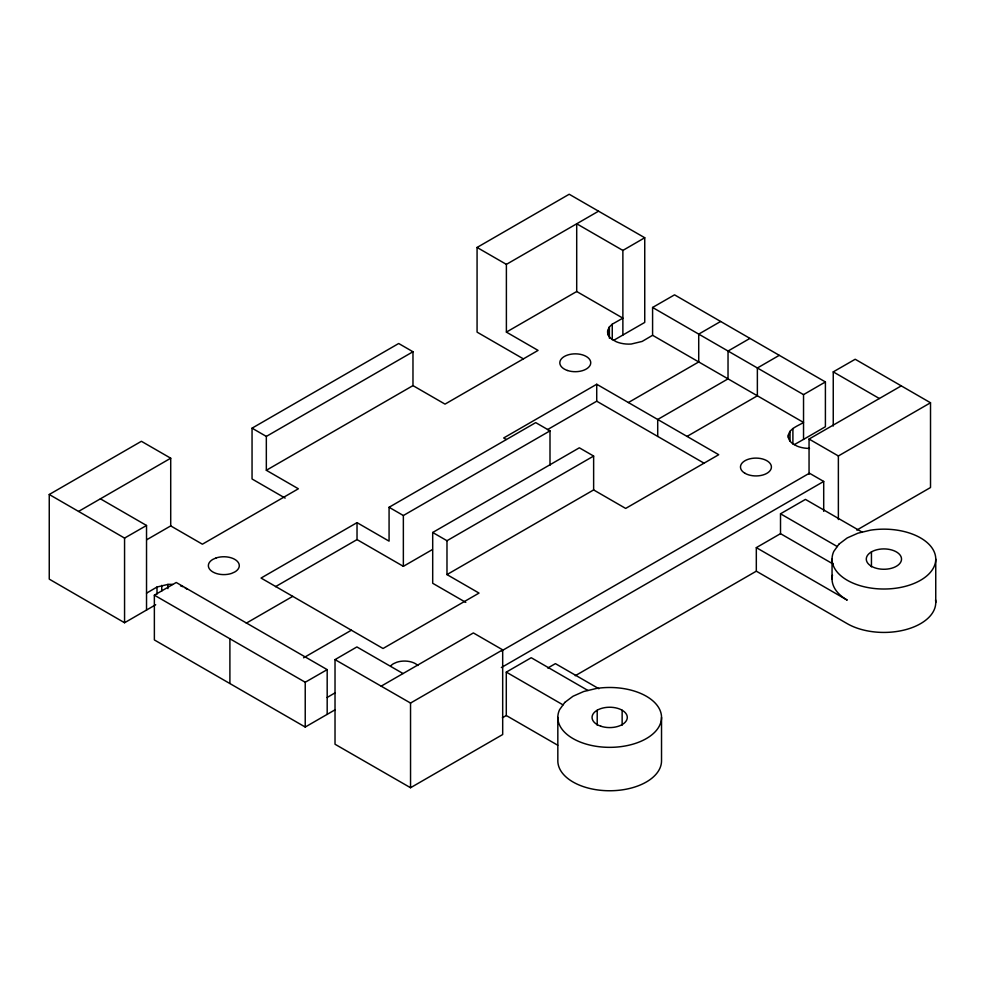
<?xml version="1.0" encoding="UTF-8"?>
<svg xmlns="http://www.w3.org/2000/svg" width="985" height="985" viewBox="0 0 985 985"><rect width="100%" height="100%" fill="white"/><g stroke="black" fill="none" stroke-linecap="round" stroke-linejoin="round"><path stroke-width="1.48" d="M146.827 539.694L170.713 525.904L170.713 458.21L141.397 441.292L49.25 494.495L49.25 579.131L124.566 622.742L155.692 604.741M170.713 525.904L202.393 544.2L298.369 488.782L266.332 470.276L266.332 436.417L252.049 428.167L252.049 478.981L285.133 498.09M305.227 727.041L305.227 682.248L154.362 595.162L154.374 639.942L305.227 727.041L335.035 709.816M327.18 714.42L327.18 669.628L176.229 582.48L154.362 595.162M549.999 465.252L549.999 430.864L535.717 422.614L389.075 507.275L389.075 541.147L357.026 522.641L261.05 578.06L383.042 648.499L479.03 593.081L446.981 574.587L446.981 540.716L432.698 532.479L432.698 583.28L465.794 602.389M266.332 470.276L412.974 385.615L445.023 404.121L538.069 350.401L506.388 332.105L506.388 264.374L598.548 211.184L644.744 237.742L644.744 322.415L613.581 340.379M506.388 332.105L576.705 291.511L576.705 223.78L622.877 250.424L622.877 335.085M576.705 291.511L622.877 318.143L612.251 324.188L609.383 326.934L607.72 330.504A21.251 12.263 0 0 0 611.722 339.123L616.253 341.733A21.251 12.263 0 0 0 631.188 344.048L642.109 341.438L652.587 335.294L652.587 307.468L674.54 294.847L825.405 381.946L803.538 394.628L803.538 439.396L794.23 444.691M833.248 426.049L833.248 371.874L855.202 359.254L930.517 402.767L930.517 487.526L856.802 530.09M788.382 437.635C787.508 428.992 797.801 426.123 803.538 422.454L652.587 335.294M146.531 593.167L157.009 587.023L167.93 584.413A21.251 12.263 0 0 1 172.621 584.413M327.18 697.466L335.035 692.861M622.877 250.424L644.744 237.742M335.023 659.618L356.89 646.936L403.05 673.543L473.379 632.936L502.682 649.854L502.695 734.527L410.548 787.729L335.023 744.241L335.023 659.618L410.536 703.056L502.682 649.854M803.538 439.396L825.405 426.727L825.405 381.946M523.478 358.922L477.072 332.13L477.072 247.457L569.207 194.242L598.548 211.184M49.25 494.495L78.566 511.424L170.713 458.21M252.049 428.167L398.691 343.506L412.974 351.756L412.974 385.615M266.332 436.417L412.974 351.756M446.981 574.587L593.635 489.927L625.672 508.42L718.718 454.701L596.725 384.261L503.68 437.98L506.241 439.458M720.54 321.516L698.722 334.124L698.722 361.951L628.393 402.545M275.517 586.654L357.026 539.595L403.358 566.338L432.415 549.556M547.537 429.608L596.725 401.203L596.725 384.261M389.075 507.275L403.358 515.524L549.999 430.864M246.299 623.16L292.742 596.344M749.868 338.434L728.038 351.042L728.026 378.868L657.709 419.475L657.721 436.429M432.698 532.479L579.34 447.806L593.635 456.055L593.635 489.927M446.981 540.716L593.635 456.055M779.197 355.376L757.366 367.996L757.366 395.81L687.038 436.417M303.602 657.795L351.374 630.215M381.207 686.139L403.05 673.543M809.054 474.327L809.054 439.051L901.201 385.923M809.054 439.051L838.37 455.969L930.517 402.767M501.722 650.851L809.424 473.206L823.706 481.443L823.706 511.35M501.353 667.559L823.706 481.443M557.756 745.239L506.29 715.529L506.29 672.115L531.223 657.721L587.959 690.485M833.298 564.134L780.514 533.661L780.514 513.788L805.447 499.395L862.183 532.159M547.771 668.039L555.417 663.631L598.905 688.737M575.24 675.722L756.32 571.177L756.32 547.635L780.514 533.661M502.375 717.782L506.29 715.529M78.566 511.424L124.566 538.093L146.531 525.473L146.531 610.109M305.227 682.248L327.18 669.628M803.538 394.628L652.587 307.468M477.072 247.457L506.388 264.374M596.725 401.203L704.127 463.221M780.514 513.788L837.262 546.552M756.32 547.635L847.235 600.124A51.848 29.932 0 0 1 832.497 575.055M756.32 571.177L847.235 623.665A51.848 29.932 0 0 0 905.806 629.624A51.848 29.932 0 0 0 935.553 599.902M506.29 672.115L563.026 704.878M100.396 498.816L146.531 525.473M833.248 371.874L879.383 398.531M185.18 587.996L187.396 589.338M935.75 559.086L935.75 602.5M871.442 551.895L871.442 566.867M838.37 455.969L838.37 519.538M832.054 559.086L832.054 578.958M792.9 428.5L792.9 444.026M790.032 431.233L790.032 441.12M661.526 717.412L661.526 760.826A51.848 29.932 0 0 1 609.678 790.758A51.848 29.932 0 0 1 557.83 760.826L557.83 717.412M622.138 710.222L622.138 725.182M612.251 324.188L612.251 339.726M609.383 326.934L609.383 338.224M607.72 330.504L607.72 334.74M597.206 710.222L597.206 725.182M410.536 703.056L410.548 787.729M403.358 515.524L403.358 566.338M357.026 522.641L357.026 539.595M229.899 638.637L229.899 683.43M167.93 584.413L167.93 588.648M161.749 585.361L161.749 591.012M157.009 587.023L157.009 594.078M124.566 538.093L124.566 622.742M180.526 585.853A21.251 12.263 0 0 1 182.865 586.715M391.094 665.515A15.464 8.927 0 0 1 393.557 663.668L396.758 662.252A15.464 8.927 0 0 1 417.874 665.515M809.498 448.421A21.251 12.263 0 0 1 796.902 446.045L792.383 443.435A21.251 12.263 0 0 1 788.382 434.804M564.774 702.44L559.591 709.668A51.848 29.932 0 0 0 605.159 747.233A51.848 29.932 0 0 0 661.329 714.802A51.848 29.932 0 0 0 596.257 688.503L583.748 691.495L573.011 696.247L564.774 702.44M838.998 544.126L833.827 551.341A51.848 29.932 0 0 0 879.383 588.907A51.848 29.932 0 0 0 935.553 556.476A51.848 29.932 0 0 0 870.481 530.176L857.984 533.168L847.235 537.921L838.998 544.126M216.097 557.953L212.895 559.357A15.464 8.927 0 0 0 211.566 571.115A15.464 8.927 0 0 0 231.561 573.418L234.762 571.99A15.464 8.927 0 0 0 236.104 560.243A15.464 8.927 0 0 0 216.097 557.953M871.442 566.289A17.631 10.182 0 0 0 900.93 561.721A17.631 10.182 0 0 0 879.346 549.261A17.631 10.182 0 0 0 871.442 566.289M600.862 726.228A17.631 10.182 0 0 0 627.297 717.412A17.631 10.182 0 0 0 600.862 708.597A17.631 10.182 0 0 0 600.862 726.228M745.017 473.317A15.464 8.914 0.1 0 0 770.886 469.34A15.464 8.914 0.1 0 0 751.924 458.407A15.464 8.914 0.1 0 0 745.017 473.317M567.532 370.508A15.464 8.927 -0.1 0 0 590.741 362.775A15.464 8.927 -0.1 0 0 567.569 355.043A15.464 8.927 -0.1 0 0 567.532 370.508"/></g></svg>
